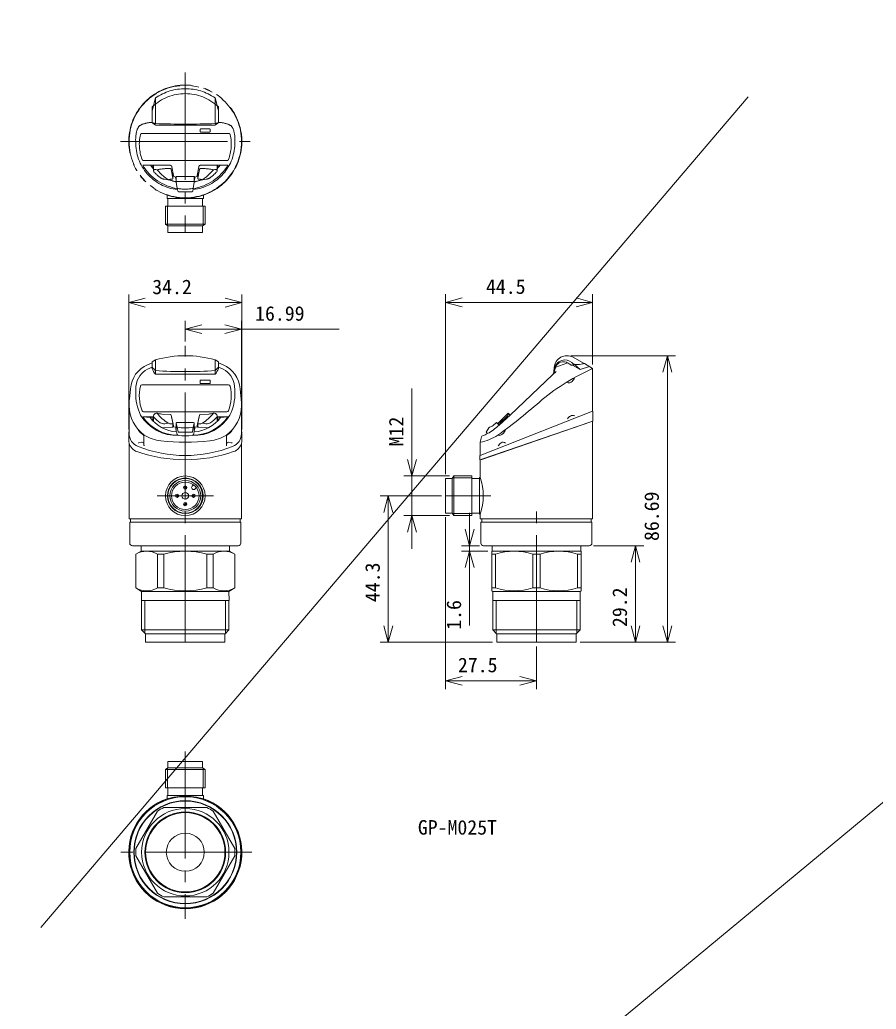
# Model space of a CAD drawing. Units: millimetres at full size. Extents: x -19442 to 19442, y -5866 to 5866.
# Drawn here: x -5775.6 to -5516.4, y 3281.2 to 3580.5 of the extents above; entities that cross this region are included whole.
import ezdxf
from ezdxf.enums import TextEntityAlignment as Align

# ---------------------------------------------------------------- set-up
doc = ezdxf.new("R2010")
doc.units = ezdxf.units.MM
doc.header["$LTSCALE"] = 3.6
doc.linetypes.add('CHAIN2', pattern=[12, 9, -1, 1, -1])
doc.linetypes.add('DOUBLE_CHAIN2', pattern=[12.8, 9, -1, 0.6, -0.6, 0.6, -1])
for name, color, linetype, lineweight in [('0-2_06_PHANTOM', 2, 'DOUBLE_CHAIN2', 9), ('0-4_05_CENTER', 2, 'CHAIN2', 9), ('0-5_08_DIM', 3, 'Continuous', 9), ('0-6_0', 2, 'Continuous', 9), ('0-7_10_DRAFT', 1, 'Continuous', 9)]:
    doc.layers.add(name, color=color, linetype=linetype, lineweight=lineweight)
doc.styles.add('ＭＳ ゴシック', font='')
doc.styles.get('ＭＳ ゴシック').set_extended_font_data('MS Gothic')

# ---------------------------------------------------------------- blocks, each defined once
blk = doc.blocks.new('GP-M＊＊Tc_1')
at = {"layer": '0-2_06_PHANTOM'}
for p, q in [((0, 16.002), (0.002, 16.002)), ((-10, 9.338), (-9, 13.231)), ((-9, 13.231), (-9, 5.436)), ((0, 14.422), (0, 14.502)), ((0, 14.422), (0, 14.502)), ((9, 13.231), (9, 5.436)), ((10, 9.338), (9, 13.231)), ((-10, 5.702), (-10, 10.502)), ((10, 5.702), (10, 10.502)), ((-9, 5.436), (-10, 5.749)), ((-9.647, 5.434), (-9, 5.434)), ((-9, 5.002), (0, 5.002)), ((0, 5.002), (9, 5.002)), ((4.5, 3.654), (4.5, 3.037)), ((4.8, 3.86), (7.2, 3.86)), ((7.5, 3.654), (7.5, 3.037)), ((9, 5.436), (10, 5.749)), ((9, 5.434), (9.647, 5.434)), ((-17.1, 0), (-17.1, 0)), ((13.105, 2.477), (-13.105, 2.477)), ((4.8, 2.831), (7.2, 2.831)), ((17.1, 0), (17.1, 0)), ((-12.611, -5.725), (12.611, -5.725)), ((-4.562, -7.175), (-12.871, -7.175)), ((-9.874, -7.635), (-9.805, -7.974)), ((-9.652, -7.217), (-9.652, -8.807)), ((-8.501, -8.518), (-8.91, -8.448)), ((-4.276, -8.42), (-3.774, -11.094)), ((-4.07, -7.583), (-3.577, -10.221)), ((4.07, -7.583), (3.577, -10.221)), ((4.276, -8.42), (3.774, -11.094)), ((4.562, -7.175), (12.871, -7.175)), ((8.501, -8.518), (8.91, -8.448)), ((9.652, -7.217), (9.652, -8.807)), ((9.874, -7.635), (9.805, -7.974)), ((-5.154, -11.559), (-6.267, -11.398)), ((-3.774, -9.169), (-3.774, -11.094)), ((-2.865, -10.724), (-3.658, -10.497)), ((-2.726, -11.952), (-2.915, -10.971)), ((-2.846, -10.698), (-2.726, -11.413)), ((-2.726, -12.296), (-2.726, -10.595)), ((-2.426, -10.515), (2.426, -10.515)), ((2.726, -12.296), (2.726, -10.595)), ((2.846, -10.698), (2.726, -11.413)), ((2.726, -11.952), (2.915, -10.971)), ((2.865, -10.724), (3.658, -10.497)), ((3.774, -9.169), (3.774, -11.094)), ((5.154, -11.559), (6.267, -11.398)), ((-2.726, -12.296), (-2.425, -14.174)), ((2.426, -12.071), (-2.426, -12.071)), ((-2.425, -14.174), (-2.23, -14.962)), ((2.425, -14.174), (2.231, -14.961)), ((2.726, -12.296), (2.425, -14.174)), ((5.25, -17.198), (-5.25, -17.198)), ((-5.25, -19.498), (-5.25, -17.198)), ((5.5, -17.198), (5.25, -17.198)), ((5.5, -17.198), (5.5, -16.191)), ((-5.25, -19.498), (-6, -19.498)), ((-5.25, -19.498), (5.25, -19.498))]:
    blk.add_line(p, q, dxfattribs=at)
for points in [[(-5.25, -17.198), (-5.5, -17.198), (-5.5, -16.191)], [(6, -19.498), (5.25, -19.498), (5.25, -17.198)]]:
    blk.add_lwpolyline(points, dxfattribs=at)
blk.add_circle((0, 0), 16.998, dxfattribs=at)
for centre, radius, start, end in [((0, 0), 17.1, 288.76198, 251.23802), ((0, 0.004), 15.999, 55.76763, 124.23237), ((0, 0.002), 14.5, 46.39717, 133.60283), ((-4.836, 0.61), 10.183, 162.08464, 183.4338), ((-12.117, 2.805), 2.584, 110.38356, 158.74101), ((-9.274, -5.68), 11.532, 93.61065, 108.94), ((-3.771, 13.537), 10.009, 231.51201, 238.50395), ((0, 305.299), 300, 268.28087, 271.71913), ((4.664, 3.654), 0.164, 124.48454, 180), ((4.664, 3.037), 0.164, 180, 235.51546), ((4.8, 3.455), 0.404, 90, 124.48454), ((7.2, 3.455), 0.404, 55.51546, 90), ((7.336, 3.654), 0.164, 0, 55.51546), ((7.336, 3.037), 0.164, 304.48454, 0), ((3.771, 13.537), 10.009, 301.49605, 308.48799), ((9.274, -5.68), 11.532, 71.06, 86.38935), ((12.117, 2.805), 2.584, 21.25899, 69.61644), ((4.836, 0.61), 10.183, 356.5662, 17.91536), ((-0.711, -0.791), 13.2, 167.41217, 200.43885), ((-13.105, 1.977), 0.5, 90, 167.41217), ((4.8, 3.235), 0.404, 235.51546, 270), ((7.2, 3.235), 0.404, 270, 304.48454), ((0.711, -0.791), 13.2, 339.56115, 12.58783), ((13.105, 1.977), 0.5, 12.58783, 90), ((-0.748, -0.357), 14.257, 178.5668, 263.59512), ((0.748, -0.357), 14.257, 276.40488, 1.4332), ((-12.611, -5.225), 0.5, 200.43885, 270), ((12.611, -5.225), 0.5, 270, 339.56115), ((-0.039, 0.635), 15.021, 211.32527, 260.88304), ((0.791, 1.426), 14.206, 217.26239, 222.67821), ((-9.537, -7.564), 0.345, 146.21377, 192.03103), ((-9.363, -7.71), 0.571, 110.51997, 143.73811), ((-9.378, -7.347), 0.446, 183.23787, 231.58948), ((-9.511, -7.914), 0.3, 191.61574, 222.19519), ((-9.341, -8.816), 0.311, 139.42066, 212.7982), ((-9.075, -9.212), 0.781, 77.83138, 130.05319), ((-5.319, -22.258), 14.104, 86.89236, 103.04159), ((2.165, -0.138), 13.565, 218.15768, 237.34958), ((-4.562, -7.675), 0.5, 10.58325, 90), ((-4.571, -8.475), 0.3, 10.62503, 86.89236), ((0.039, 0.635), 15.021, 279.11696, 328.67473), ((4.562, -7.675), 0.5, 90, 169.41675), ((4.571, -8.475), 0.3, 93.10764, 169.37497), ((5.319, -22.258), 14.104, 76.95841, 93.10764), ((-2.165, -0.138), 13.565, 302.65042, 321.84232), ((9.075, -9.212), 0.781, 49.94681, 102.16862), ((9.363, -7.71), 0.571, 36.26189, 69.48003), ((9.341, -8.816), 0.311, 327.2018, 40.57934), ((-0.791, 1.426), 14.206, 317.32179, 322.73761), ((9.378, -7.347), 0.446, 308.41052, 356.76213), ((9.511, -7.914), 0.3, 317.80481, 348.38426), ((9.537, -7.564), 0.345, 347.96897, 33.78623), ((-1.373, -2.183), 10.677, 219.57193, 234.4444), ((-5.837, -8.429), 3, 234.4444, 261.7545), ((-3.644, -16.727), 5.384, 94.58352, 106.28763), ((-0.415, -0.171), 12.223, 248.07577, 259.10071), ((-4.079, -11.052), 0.308, 270.92629, 352.14817), ((-4.143, -9.343), 0.653, 304.34331, 317.69398), ((-3.899, -10.276), 0.326, 292.498, 9.69844), ((-2.589, -10.908), 0.332, 140.76884, 190.8997), ((-2.447, -11.043), 0.528, 87.77979, 139.23906), ((2.447, -11.043), 0.528, 40.76094, 92.22021), ((0.415, -0.171), 12.223, 280.89929, 291.92423), ((2.589, -10.908), 0.332, 349.1003, 39.23116), ((3.899, -10.276), 0.326, 170.30156, 247.502), ((4.143, -9.343), 0.653, 222.30602, 235.65669), ((4.079, -11.052), 0.308, 187.85183, 269.07371), ((3.644, -16.727), 5.384, 73.71237, 85.41648), ((5.837, -8.429), 3, 278.2455, 305.5556), ((1.373, -2.183), 10.677, 305.5556, 320.42807), ((-2.423, -12.388), 0.316, 90.50018, 163.14689), ((-0.012, -0.351), 14.037, 260.10674, 279.99924), ((-1.939, -14.89), 0.3, 193.87196, 268.49952), ((1.939, -14.889), 0.3, 271.51942, 346.12804), ((2.423, -12.388), 0.316, 16.85311, 89.49982), ((0, 0), 17.1, 251.23802, 288.76198), ((-0.012, 58.679), 73.894, 268.49952, 271.51942)]:
    blk.add_arc(centre, radius, start, end, dxfattribs=at)
at = {"layer": '0-4_05_CENTER'}
for p, q in [((0, 20.861), (0, -27.498)), ((-19.6, 0), (19.6, 0))]:
    blk.add_line(p, q, dxfattribs=at)
at = {"layer": '0-7_10_DRAFT'}
for p, q in [((-6, -24.998), (-6, -19.498)), ((-5.398, -19.498), (-5.398, -25.399)), ((5.398, -25.399), (5.398, -19.498)), ((6, -24.998), (6, -19.498)), ((6, -24.998), (-6, -24.998)), ((5.25, -25.498), (-5.25, -25.498)), ((5.25, -27.498), (-5.25, -27.498))]:
    blk.add_line(p, q, dxfattribs=at)
for points in [[(-5.25, -27.498), (-5.25, -25.498), (-6, -24.998)], [(5.25, -27.498), (5.25, -25.498), (6, -24.998)]]:
    blk.add_lwpolyline(points, dxfattribs=at)
blk = doc.blocks.new('GP-M＊＊Tb_1')
at = {"layer": '0-4_05_CENTER'}
for p, q in [((-27.5, 31.7), (-13.812, 31.7)), ((0, -12.6), (0, 28.629))]:
    blk.add_line(p, q, dxfattribs=at)
at = {"layer": '0-6_0'}
for p, q in [((5.827, 70.6), (9.158, 71.865)), ((10.707, 72.005), (11.333, 71.464)), ((14.42, 71.728), (11.073, 73.602)), ((4.957, 68.368), (5.969, 69.332)), ((5.297, 69.069), (4.957, 68.368)), ((5.297, 69.259), (5.36, 70.5)), ((5.297, 69.069), (5.297, 69.259)), ((5.297, 69.069), (5.297, 69.259)), ((5.434, 69.608), (5.434, 69.398)), ((5.747, 70.313), (5.747, 70.599)), ((9.628, 71.803), (10.5, 71.175)), ((10.75, 71.181), (9.794, 71.685)), ((10.5, 71.175), (10.871, 71.184)), ((10.871, 71.184), (11.371, 71.487)), ((13.229, 69.869), (10.871, 71.184)), ((11.371, 71.487), (13.229, 69.869)), ((13.229, 69.869), (16.015, 70.801)), ((14.42, 71.728), (14.42, 71.708)), ((14.5, 71.727), (17, 70.2)), ((17, 70.2), (17, 57.266)), ((-7.93, 56.092), (4.957, 68.368)), ((-17, 43.9), (16.961, 57.26)), ((17.097, 54.385), (17.097, 57.166)), ((16.497, 54.107), (-16.502, 42.766)), ((-16.502, 42.734), (16.497, 54.064)), ((-11.561, 53.643), (-8.521, 56.684)), ((-7.929, 56.092), (-11.14, 53.222)), ((-10.941, 53.735), (-8.878, 55.754)), ((-7.929, 56.092), (-8.521, 56.684)), ((17.03, 54.29), (16.497, 54.107)), ((16.497, 54.064), (17, 54.237)), ((16.497, 54.064), (16.497, 54.107)), ((17, 54.237), (17, 24.75)), ((-14.176, 52.442), (-14.39, 52.229)), ((-12.074, 53.873), (-13.124, 52.974)), ((-12.074, 53.873), (-11.292, 53.091)), ((-11.139, 53.221), (-11.561, 53.643)), ((-11.14, 53.222), (-11.292, 53.091)), ((-17, 47.9), (-16.6, 49.5)), ((-17, 43.9), (-17, 47.9)), ((-17.102, 42.7), (-17.102, 43.792)), ((-17.038, 43.885), (-17, 43.9)), ((-17, 42.563), (-16.502, 42.734)), ((-17, 42.563), (-17, 37.25)), ((-16.502, 42.766), (-16.969, 42.605)), ((-16.502, 42.734), (-16.502, 42.766)), ((-19.5, 36.95), (-19.5, 37.7)), ((-19.5, 26.45), (-19.5, 36.95)), ((-19.5, 36.95), (-17.2, 36.95)), ((-17.2, 36.95), (-17.2, 26.45)), ((-19.5, 26.45), (-17.2, 26.45)), ((-19.5, 25.7), (-19.5, 26.45)), ((-17.2, 26.2), (-17.2, 26.45)), ((-17.2, 26.2), (-16.984, 26.2)), ((-17, 26.15), (-17, 24.75)), ((-16.55, 24.7), (-16.95, 24.7)), ((16.55, 24.7), (-16.55, 24.7)), ((-16.55, 24.7), (-16.55, 23.7)), ((16.95, 24.7), (16.55, 24.7)), ((16.55, 24.7), (16.55, 23.7)), ((-16.8, 17.4), (-16.8, 23.65)), ((-16.75, 23.7), (-16.55, 23.7)), ((-16.55, 23.7), (16.55, 23.7)), ((16.55, 23.7), (16.75, 23.7)), ((16.8, 17.4), (16.8, 23.65)), ((-13.4, 16.6), (-16, 16.6)), ((-13.4, 15), (-13.5, 14.942)), ((-13.4, 16.6), (13.4, 16.6)), ((-13.4, 16.6), (-13.4, 15)), ((13.4, 15), (-13.4, 15)), ((13.4, 16.6), (13.4, 15)), ((16, 16.6), (13.4, 16.6)), ((13.4, 15), (13.5, 14.942)), ((-13.5, 2.961), (-13.5, 14.942)), ((-13.5, 14.076), (-12.412, 14.076)), ((-1.088, 14.076), (-1.088, 3.827)), ((-1.088, 14.076), (1.088, 14.076)), ((1.088, 14.076), (1.088, 3.827)), ((12.412, 14.076), (12.412, 3.827)), ((12.412, 14.076), (13.5, 14.076)), ((13.5, 14.942), (13.5, 2.961)), ((1.088, 3.827), (-1.088, 3.827)), ((13.5, 3.827), (12.412, 3.827)), ((-13.22, 2.8), (-13.5, 2.961)), ((-13.221, 0), (13.22, 0)), ((13.22, 2.8), (-13.22, 2.8)), ((-13.22, 0), (-13.22, 2.8)), ((13.22, 2.8), (13.5, 2.961)), ((13.22, 2.8), (13.221, 0))]:
    blk.add_line(p, q, dxfattribs=at)
for points in [[(-14.79, 50.508), (-15.217, 50.935), (-14.39, 52.229)], [(-17.2, 36.95), (-17.2, 37.2), (-16.984, 37.2)], [(-12.412, 14.076), (-12.412, 3.827), (-13.5, 3.827)]]:
    blk.add_lwpolyline(points, dxfattribs=at)
for centre, radius, start, end in [((9.195, 70.248), 3.844, 60.75589, 176.23389), ((8.613, 69.616), 3.179, 106.6984, 180.14823), ((8.227, 69.701), 2.566, 70.82804, 125.67539), ((8.6, 69.568), 3.222, 49.15272, 106.22122), ((8.647, 71.153), 1.06, 44.40262, 66.43947), ((9.336, 71.398), 0.5, 54.21702, 110.79867), ((45.336, 7.024), 69.24, 114.15773, 129.06139), ((-4.161, 73.178), 10.237, 337.49402, 345.41221), ((-4.227, 73.226), 10.391, 336.41905, 345.36263), ((7.936, 69.783), 2.337, 121.03213, 159.53746), ((12.369, 77.208), 5.807, 260.10923, 281.87346), ((9.808, 91.245), 20.074, 280.78144, 283.28079), ((11.085, 83.531), 12.265, 283.20056, 285.77665), ((9.808, 91.245), 20.074, 283.28079, 283.51583), ((9.987, 66.863), 0.971, 232.91131, 324.0905), ((3.669, 72.573), 9.483, 318.52994, 326.41671), ((-106.013, 181.281), 161.623, 305.72152, 311.79548), ((16.997, 57.166), 0.1, 88.43492, 111.47378), ((16.997, 57.166), 0.1, 0.00378, 88.43492), ((-11.089, 57.586), 2.872, 320.36741, 334.2909), ((-8.813, 56.531), 0.365, 328.42988, 14.45394), ((11.075, 54.059), 1.94, 113.6062, 150.8377), ((10.963, 54.697), 1.319, 62.16249, 120.29613), ((16.997, 54.385), 0.1, 288.96641, 0.00378), ((-25.581, 68.78), 21.221, 300.56379, 312.32509), ((-14.693, 54.77), 2.384, 282.50511, 311.15181), ((-11.343, 53.598), 0.125, 236.49243, 299.26331), ((-11.955, 54.779), 1.455, 297.56479, 314.1896), ((-12.499, 53.055), 3.483, 311.62993, 333.52927), ((-19.584, 61.977), 14.312, 280.40151, 303.66757), ((-16.115, 49.379), 0.5, 109.77502, 165.96536), ((-20.243, 60.861), 11.701, 289.77502, 297.77545), ((-11.205, 51.359), 1.366, 254.4926, 318.3417), ((-10.063, 46.931), 1.013, 47.19413, 129.54589), ((-7.501, 43.707), 5.131, 128.68717, 142.64558), ((-17.002, 43.792), 0.1, 111.47378, 180.00378), ((-17.002, 42.7), 0.1, 180.00378, 288.96641), ((-33.105, 31.7), 17.034, 340.985, 19.015), ((-16.95, 24.75), 0.05, 180, 270), ((16.95, 24.75), 0.05, 270, 0), ((-16.75, 23.65), 0.05, 90, 180), ((16.75, 23.65), 0.05, 0, 90), ((-16, 17.4), 0.8, 180, 270), ((16, 17.4), 0.8, 270, 0), ((-6.75, -4.002), 18.944, 72.60872, 107.39128), ((6.75, -4.002), 18.944, 72.60872, 107.39128), ((-6.75, 21.906), 18.944, 252.60872, 287.39128), ((6.75, 21.906), 18.944, 252.60872, 287.39128)]:
    blk.add_arc(centre, radius, start, end, dxfattribs=at)
at = {"layer": '0-7_10_DRAFT'}
for p, q in [((-27.5, 26.45), (-27.5, 36.95)), ((-27.5, 36.95), (-25.5, 36.95)), ((-25.5, 36.95), (-25, 37.7)), ((-25.5, 26.45), (-25.5, 36.95)), ((-19.5, 37.098), (-25.401, 37.098)), ((-25, 25.7), (-25, 37.7)), ((-25, 37.7), (-19.5, 37.7)), ((-25.401, 26.302), (-19.5, 26.302)), ((-25, 25.7), (-19.5, 25.7)), ((-13.22, 0), (-13.22, -8.838)), ((-12.201, 0), (-12.201, -9.858)), ((12.2, -9.858), (12.2, 0)), ((13.22, 0), (13.22, -8.838)), ((-12.058, -10), (-13.22, -8.838)), ((13.221, -8.838), (-13.22, -8.838)), ((12.058, -10), (13.22, -8.838)), ((-12, -10), (12, -10)), ((12, -10), (12, -12.6)), ((12, -10), (12.058, -10)), ((12, -12.6), (-12, -12.6))]:
    blk.add_line(p, q, dxfattribs=at)
for points in [[(-27.5, 26.45), (-25.5, 26.45), (-25, 25.7)], [(-12.058, -10), (-12, -10), (-12, -12.6)]]:
    blk.add_lwpolyline(points, dxfattribs=at)
blk = doc.blocks.new('GP-M＊＊Ta_1')
at = {"layer": '0-4_05_CENTER'}
for p, q in [((0, -12.6), (0, 77.091)), ((8.5, 31.7), (-8.5, 31.7))]:
    blk.add_line(p, q, dxfattribs=at)
at = {"layer": '0-6_0'}
for p, q in [((-11.437, 71.355), (-10, 71.893)), ((-10, 72.277), (-9, 72.79)), ((-10, 72.277), (-10, 71.893)), ((-10, 70.158), (-10, 71.893)), ((-9, 72.79), (-9, 68.449)), ((9, 72.79), (9, 68.449)), ((10, 72.277), (9, 72.79)), ((10, 72.277), (10, 71.893)), ((10, 70.158), (10, 71.893)), ((11.437, 71.355), (10, 71.893)), ((-9, 71.112), (-9, 71.112)), ((-9, 68.449), (0, 68.449)), ((0, 68.449), (9, 68.449)), ((4.5, 66.502), (4.5, 65.847)), ((7.2, 66.721), (4.8, 66.721)), ((7.5, 66.502), (7.5, 65.847)), ((-16.898, 60.922), (-16.55, 64.103)), ((13.105, 65.275), (-13.105, 65.275)), ((7.2, 65.628), (4.8, 65.628)), ((7.2, 65.628), (4.8, 65.628)), ((16.898, 60.922), (16.55, 64.103)), ((-17, 59.361), (-17, 51.406)), ((-12.611, 57.072), (12.611, 57.072)), ((17, 59.361), (17, 51.406)), ((-10.671, 55.623), (-12.871, 55.623)), ((-10.671, 55.411), (-12.871, 55.623)), ((-10, 55.623), (-10.671, 55.623)), ((-10, 55.476), (-10.671, 55.411)), ((-9.652, 55.623), (-10, 55.623)), ((-9.652, 55.509), (-10, 55.476)), ((-9.874, 54.797), (-9.81, 54.452)), ((-9.652, 54.23), (-9.652, 55.893)), ((-7.118, 56.427), (-4.522, 56.337)), ((-4.285, 56.136), (-3.777, 53.629)), ((-3.579, 52.828), (-4.093, 55.328)), ((3.579, 52.828), (4.093, 55.328)), ((4.285, 56.136), (3.777, 53.629)), ((7.118, 56.427), (4.522, 56.337)), ((9.652, 54.23), (9.652, 55.893)), ((9.652, 55.623), (10, 55.623)), ((9.652, 55.509), (10, 55.476)), ((9.874, 54.797), (9.81, 54.452)), ((10, 55.623), (10.671, 55.623)), ((10, 55.476), (10.671, 55.411)), ((10.671, 55.411), (12.871, 55.623)), ((10.671, 55.623), (12.871, 55.623)), ((-17, 50.587), (-17, 51.406)), ((-4.074, 52.435), (-7, 52.262)), ((-5.154, 53.643), (-6.216, 53.497)), ((-3.774, 52.52), (-3.774, 53.603)), ((-3.681, 52.589), (-3.774, 53.026)), ((-2.865, 52.439), (-3.656, 52.614)), ((-2.912, 52.171), (-2.726, 51.235)), ((-2.726, 53.673), (-2.726, 51.237)), ((-2.425, 52.442), (-2.726, 53.672)), ((-2.726, 51.235), (-2.682, 51.014)), ((-2.682, 51.014), (-2.434, 50.212)), ((2.526, 53.872), (-2.526, 53.872)), ((-2.425, 52.442), (-2.204, 51.076)), ((2.425, 52.442), (2.204, 51.076)), ((2.425, 52.442), (2.726, 53.672)), ((2.682, 51.014), (2.434, 50.212)), ((2.726, 51.235), (2.682, 51.014)), ((2.726, 53.672), (2.726, 51.235)), ((2.912, 52.171), (2.726, 51.235)), ((2.865, 52.439), (3.656, 52.614)), ((3.681, 52.589), (3.774, 53.026)), ((3.774, 52.52), (3.774, 53.603)), ((4.074, 52.435), (7, 52.262)), ((5.154, 53.643), (6.216, 53.497)), ((17, 51.406), (17, 50.587)), ((-17.1, 48.542), (-17.1, 50.479)), ((-13.179, 47.95), (-14.045, 47.768)), ((-12.62, 47.748), (-13.058, 47.938)), ((-12.499, 47.001), (-12.499, 49.966)), ((12.5, 47.001), (12.5, 49.966)), ((12.62, 47.748), (13.059, 47.938)), ((13.18, 47.95), (14.045, 47.768)), ((17.1, 48.542), (17.1, 50.479)), ((-17, 47.615), (-17, 24.75)), ((17, 47.615), (17, 24.75)), ((2.479, 35.028), (2.086, 34.634)), ((2.934, 33.786), (3.328, 34.179)), ((-16.55, 24.7), (-16.95, 24.7)), ((16.55, 24.7), (-16.55, 24.7)), ((-16.55, 24.7), (-16.55, 23.7)), ((16.95, 24.7), (16.55, 24.7)), ((16.55, 24.7), (16.55, 23.7)), ((-16.8, 17.4), (-16.8, 23.65)), ((-16.75, 23.7), (-16.55, 23.7)), ((-16.55, 23.7), (16.55, 23.7)), ((16.55, 23.7), (16.75, 23.7)), ((16.8, 17.4), (16.8, 23.65)), ((-13.4, 16.6), (-16, 16.6)), ((-13.4, 15), (-15, 14.076)), ((13.4, 16.6), (-13.4, 16.6)), ((-13.4, 16.6), (-13.4, 15)), ((13.4, 15), (-13.4, 15)), ((16, 16.6), (13.4, 16.6)), ((13.4, 16.6), (13.4, 15)), ((13.4, 15), (15, 14.076)), ((-15, 3.827), (-15, 14.076)), ((-8.422, 3.827), (-8.422, 14.076)), ((-8.422, 14.076), (-6.538, 14.076)), ((-6.538, 14.076), (-6.538, 3.827)), ((6.538, 14.076), (6.538, 3.827)), ((6.538, 14.076), (8.422, 14.076)), ((8.422, 14.076), (8.422, 3.827)), ((15, 3.827), (15, 14.076)), ((-13.22, 2.8), (-15, 3.827)), ((-6.538, 3.827), (-8.422, 3.827)), ((8.422, 3.827), (6.538, 3.827)), ((13.22, 2.8), (15, 3.827)), ((-13.221, 0), (13.221, 0)), ((13.22, 2.8), (-13.22, 2.8)), ((-13.22, 0), (-13.22, 2.8)), ((13.22, 2.8), (13.221, 0))]:
    blk.add_line(p, q, dxfattribs=at)
for centre, radius in [((0, 31.7), 6), ((0, 31.7), 5.398), ((0, 31.7), 5.25), ((0, 31.7), 4.65), ((0, 31.7), 4.15), ((0, 34.2), 0.5), ((0, 34.2), 0.203), ((-2.5, 31.7), 0.5), ((-2.5, 31.7), 0.203), ((0, 31.7), 1), ((2.5, 31.7), 0.5), ((2.5, 31.7), 0.203), ((0, 29.2), 0.5), ((0, 29.2), 0.203)]:
    blk.add_circle(centre, radius, dxfattribs=at)
for centre, radius, start, end in [((0, 42.316), 31.775, 73.54641, 106.45359), ((-8.086, 63.563), 8.482, 113.27384, 176.35457), ((-8.353, 64.19), 6.617, 104.40955, 158.85565), ((-6.448, 73.183), 4.392, 216.03051, 234.48358), ((-4.5, 72.23), 5.878, 200.64403, 220.03508), ((0.001, 185.207), 115.949, 265.54789, 274.45132), ((6.448, 73.183), 4.392, 305.51642, 323.96949), ((4.5, 72.23), 5.878, 319.96492, 339.35597), ((8.353, 64.19), 6.617, 21.14435, 75.59045), ((8.086, 63.563), 8.482, 3.64543, 66.72616), ((-4.967, 63.486), 10.046, 162.08005, 182.83685), ((4.679, 66.502), 0.179, 126.0666, 180), ((4.679, 65.847), 0.179, 180, 233.9334), ((4.8, 66.336), 0.384, 90, 126.0666), ((7.2, 66.336), 0.384, 53.9334, 90), ((7.321, 66.502), 0.179, 0, 53.9334), ((7.321, 65.847), 0.179, 306.0666, 0), ((4.967, 63.486), 10.046, 357.16315, 17.91995), ((-0.035, 62.607), 14.97, 178.5354, 205.81139), ((-0.711, 62.007), 13.2, 167.41217, 200.43885), ((-13.105, 64.775), 0.5, 90, 167.41217), ((4.8, 66.013), 0.384, 233.9334, 270), ((7.2, 66.013), 0.384, 270, 306.0666), ((0.711, 62.007), 13.2, 339.56115, 12.58783), ((13.105, 64.775), 0.5, 12.58783, 90), ((0.035, 62.607), 14.97, 334.18861, 1.4646), ((-7.175, 59.501), 9.826, 171.68637, 180.82011), ((7.175, 59.501), 9.826, 359.17989, 8.31363), ((-5.991, 59.019), 11.002, 180.42913, 234.21552), ((-12.611, 57.572), 0.5, 200.43885, 270), ((5.991, 59.019), 11.002, 305.78448, 359.57087), ((12.611, 57.572), 0.5, 270, 339.56115), ((-2.392, 63.041), 13.114, 212.01798, 271.39962), ((-2.467, 62.615), 12.534, 213.90404, 270.47334), ((-1.84, 61.999), 11.017, 216.72492, 265.61967), ((-9.291, 54.864), 0.587, 127.97471, 186.57387), ((-9.323, 54.273), 0.577, 124.76881, 151.1454), ((-9.419, 54.503), 0.394, 187.4718, 199.51617), ((-9.149, 55.867), 0.504, 143.02743, 221.86319), ((-8.53, 55.413), 1.271, 88.69607, 143.45983), ((-2.449, 61.53), 9.277, 220.29746, 236.27862), ((-6.929, 61.303), 4.88, 251.20079, 267.78194), ((2.165, 65.064), 13.565, 218.15768, 237.34958), ((-4.53, 56.087), 0.25, 11.46637, 88.00831), ((-4.376, 55.258), 0.292, 13.98093, 37.01951), ((2.392, 63.041), 13.114, 268.60038, 327.98202), ((2.467, 62.615), 12.534, 269.52666, 326.09596), ((1.84, 61.999), 11.017, 274.38033, 323.27508), ((4.376, 55.258), 0.292, 142.98049, 166.01907), ((4.53, 56.087), 0.25, 91.99169, 168.53363), ((-2.165, 65.064), 13.565, 302.65042, 321.84232), ((6.929, 61.303), 4.88, 272.21806, 288.79921), ((2.449, 61.53), 9.277, 303.72138, 319.70254), ((8.53, 55.413), 1.271, 36.54017, 91.30393), ((9.149, 55.867), 0.504, 318.13681, 36.97257), ((9.291, 54.864), 0.587, 353.42613, 52.02529), ((9.323, 54.273), 0.577, 28.8546, 55.23119), ((9.419, 54.503), 0.394, 340.48383, 352.5282), ((-12.751, 50.479), 4.349, 167.68925, 180), ((-13.494, 51.731), 0.72, 197.48586, 224.49855), ((-5.898, 59.4), 11.514, 225.22446, 235.01727), ((-6.489, 55.478), 2, 236.27862, 277.84176), ((-3.408, 59.876), 6.473, 254.35794, 263.5525), ((-4.061, 54.111), 0.671, 263.66231, 282.82016), ((-4.079, 53.024), 0.589, 270.48294, 319.02547), ((-3.952, 53.641), 0.188, 282.16247, 335.20634), ((-3.893, 53.603), 0.12, 339.93516, 12.48534), ((-3.783, 52.784), 0.209, 315.43238, 12.1745), ((-2.634, 52.26), 0.292, 108.4253, 197.82144), ((-2.531, 51.398), 0.469, 114.52076, 129.61373), ((-2.526, 53.672), 0.2, 90.00112, 180), ((-0.012, 66.265), 14.037, 260.10674, 279.99923), ((-2.006, 51.108), 0.2, 189.19693, 271.53215), ((0, -23.903), 74.838, 88.46785, 91.53215), ((2.006, 51.108), 0.2, 268.46785, 350.80307), ((2.526, 53.672), 0.2, 0, 89.99888), ((2.634, 52.26), 0.292, 342.17856, 71.5747), ((2.531, 51.398), 0.469, 50.38627, 65.47924), ((3.783, 52.784), 0.209, 167.8255, 224.56762), ((4.079, 53.024), 0.589, 220.97453, 269.51706), ((3.893, 53.603), 0.12, 167.51466, 200.06484), ((3.952, 53.641), 0.188, 204.79366, 257.83753), ((4.061, 54.111), 0.671, 257.17984, 276.33769), ((3.408, 59.876), 6.473, 276.4475, 285.64206), ((6.489, 55.478), 2, 262.15824, 303.72138), ((5.899, 59.4), 11.514, 304.98273, 314.77554), ((13.495, 51.731), 0.72, 315.50145, 342.51414), ((12.751, 50.479), 4.349, 0, 12.31075), ((-12.751, 48.542), 4.349, 180, 192.31075), ((-12.726, 50.587), 4.274, 180, 248.52622), ((-13.138, 47.755), 0.2, 66.52325, 101.91432), ((-12.362, 49.938), 0.141, 126.75994, 168.45598), ((-5.991, 60.319), 12.08, 237.82239, 263.42132), ((0, 113.098), 65.198, 263.5049, 276.4951), ((-2.052, 50.331), 0.4, 197.19949, 267.07648), ((0, 90.447), 40.568, 267.07242, 272.92758), ((2.052, 50.331), 0.4, 272.92352, 342.80051), ((5.991, 60.319), 12.08, 276.57868, 302.17761), ((12.362, 49.938), 0.141, 11.54402, 53.24006), ((13.139, 47.755), 0.2, 78.08568, 113.47675), ((12.726, 50.587), 4.274, 291.47378, 0), ((12.751, 48.542), 4.349, 347.68925, 0), ((-13.358, 48.63), 3.781, 195.57133, 250.33379), ((0, 87.174), 44.574, 250.83864, 289.16136), ((0, 82.936), 39.036, 248.52622, 291.47378), ((-13.981, 47.53), 0.246, 104.89924, 144.26185), ((-12.699, 47.564), 0.2, 0, 66.52325), ((-12.058, 47.033), 0.442, 184.19981, 208.80915), ((12.059, 47.033), 0.442, 331.19085, 355.80019), ((12.7, 47.564), 0.2, 113.47675, 180), ((13.982, 47.53), 0.246, 35.73815, 75.10076), ((13.358, 48.63), 3.781, 289.66621, 344.42867), ((2.51, 34.21), 0.6, 135, 315), ((-16.95, 24.75), 0.05, 180, 270), ((16.95, 24.75), 0.05, 270, 0), ((-16.75, 23.65), 0.05, 90, 180), ((16.75, 23.65), 0.05, 0, 90), ((-16, 17.4), 0.8, 180, 270), ((16, 17.4), 0.8, 270, 0), ((-11.711, 8.264), 6.678, 60.49588, 119.50412), ((0, -10.172), 25.115, 74.90981, 105.09019), ((11.711, 8.264), 6.678, 60.49588, 119.50412), ((-11.711, 9.64), 6.678, 240.49588, 299.50412), ((0, 28.076), 25.115, 254.90981, 285.09019), ((11.711, 9.64), 6.678, 240.49588, 299.50412)]:
    blk.add_arc(centre, radius, start, end, dxfattribs=at)
at = {"layer": '0-7_10_DRAFT'}
for p, q in [((-13.22, 0), (-13.22, -8.838)), ((-12.201, 0), (-12.201, -9.858)), ((12.2, -9.858), (12.2, 0)), ((13.22, 0), (13.22, -8.838)), ((-12.058, -10), (-13.22, -8.838)), ((13.221, -8.838), (-13.22, -8.838)), ((12.058, -10), (13.22, -8.838)), ((-12, -10), (12, -10)), ((12, -10), (12, -12.6)), ((12, -10), (12.058, -10)), ((12, -12.6), (-12, -12.6))]:
    blk.add_line(p, q, dxfattribs=at)
blk.add_lwpolyline([(-12.058, -10), (-12, -10), (-12, -12.6)], dxfattribs=at)
blk = doc.blocks.new('_Open30')
at = {"layer": '0-5_08_DIM', "color": 4}
blk.add_line((0, 0), (-1, 0), dxfattribs=at)
blk.add_lwpolyline([(-1, 0.26795), (0, 0), (-1, -0.26795)], dxfattribs=at)

msp = doc.modelspace()

# ---------------------------------------------------------------- linework, layer by layer
at = {"layer": '0-4_05_CENTER', "color": 134}
for p, q in [((-5725.484, 3359.156), (-5725.484, 3308.556)), ((-5705.384, 3328.656), (-5745.584, 3328.656))]:
    msp.add_line(p, q, dxfattribs=at)
at = {"layer": '0-5_08_DIM'}
for p, q in [((-5742.584, 3456.503), (-5742.584, 3497.407)), ((-5708.384, 3456.503), (-5708.384, 3497.407)), ((-5646.754, 3442.974), (-5646.754, 3497.487)), ((-5602.254, 3476.224), (-5602.254, 3497.487)), ((-5713.384, 3494.907), (-5737.584, 3494.907)), ((-5607.254, 3494.987), (-5641.754, 3494.987)), ((-5725.484, 3483.116), (-5725.484, 3489.372)), ((-5720.484, 3486.872), (-5713.492, 3486.872)), ((-5708.492, 3464.961), (-5708.492, 3489.372)), ((-5708.492, 3486.872), (-5678.944, 3486.872)), ((-5608.809, 3478.866), (-5577.129, 3478.866)), ((-5579.629, 3473.866), (-5579.629, 3397.174)), ((-5656.913, 3442.474), (-5656.913, 3468.974)), ((-5656.913, 3447.474), (-5656.913, 3452.474)), ((-5645.504, 3442.474), (-5659.413, 3442.474)), ((-5656.913, 3430.474), (-5656.913, 3442.474)), ((-5648.004, 3436.474), (-5666.575, 3436.474)), ((-5664.075, 3431.474), (-5664.075, 3397.174)), ((-5645.504, 3430.474), (-5659.413, 3430.474)), ((-5646.754, 3429.974), (-5646.754, 3378.017)), ((-5639.462, 3426.374), (-5639.462, 3431.374)), ((-5656.913, 3425.474), (-5656.913, 3420.474)), ((-5636.504, 3421.374), (-5641.962, 3421.374)), ((-5639.462, 3421.374), (-5639.462, 3419.774)), ((-5602.004, 3421.374), (-5586.785, 3421.374)), ((-5633.904, 3419.774), (-5641.962, 3419.774)), ((-5589.285, 3416.374), (-5589.285, 3397.174)), ((-5639.462, 3414.774), (-5639.462, 3397.274)), ((-5632.504, 3392.174), (-5666.575, 3392.174)), ((-5606.004, 3392.174), (-5577.129, 3392.174)), ((-5606.004, 3392.174), (-5586.785, 3392.174)), ((-5619.254, 3390.924), (-5619.254, 3378.017)), ((-5641.754, 3380.517), (-5624.254, 3380.517))]:
    msp.add_line(p, q, dxfattribs=at)
at = {"layer": '0-6_0', "color": 3}
for p, q in [((-4558.588, 4136.062), (-8416.094, 938.682)), ((-5555.184, 3557.115), (-5769.235, 3305.906))]:
    msp.add_line(p, q, dxfattribs=at)
at = {"layer": '0-6_0', "color": 134}
for p, q in [((-5730.734, 3356.156), (-5730.734, 3354.156)), ((-5730.734, 3356.156), (-5720.234, 3356.156)), ((-5720.234, 3356.156), (-5720.234, 3354.156)), ((-5730.734, 3354.156), (-5731.484, 3353.656)), ((-5731.484, 3353.656), (-5719.484, 3353.656)), ((-5731.484, 3353.656), (-5731.484, 3348.156)), ((-5730.882, 3354.057), (-5730.882, 3348.156)), ((-5730.734, 3354.156), (-5720.234, 3354.156)), ((-5720.234, 3354.156), (-5719.484, 3353.656)), ((-5720.086, 3348.156), (-5720.086, 3354.057)), ((-5719.484, 3353.656), (-5719.484, 3348.156)), ((-5730.734, 3348.156), (-5720.234, 3348.156)), ((-5720.234, 3348.156), (-5720.234, 3345.856)), ((-5720.234, 3348.156), (-5719.484, 3348.156)), ((-5730.984, 3345.856), (-5730.984, 3344.847)), ((-5730.984, 3345.856), (-5730.734, 3345.856)), ((-5730.984, 3344.847), (-5730.984, 3344.742)), ((-5730.734, 3345.856), (-5720.234, 3345.856)), ((-5720.234, 3345.856), (-5719.984, 3345.856)), ((-5719.984, 3345.856), (-5719.984, 3344.847)), ((-5719.984, 3344.847), (-5719.984, 3344.742)), ((-5740.445, 3329.743), (-5733.906, 3341.068)), ((-5732.023, 3342.156), (-5718.946, 3342.156)), ((-5717.062, 3341.068), (-5710.524, 3329.743)), ((-5742.584, 3328.658), (-5742.584, 3328.658)), ((-5708.384, 3328.658), (-5708.384, 3328.658)), ((-5733.906, 3316.243), (-5740.445, 3327.568)), ((-5710.524, 3327.568), (-5717.062, 3316.243)), ((-5718.946, 3315.156), (-5732.023, 3315.156))]:
    msp.add_line(p, q, dxfattribs=at)
msp.add_lwpolyline([(-5731.484, 3348.156), (-5730.734, 3348.156), (-5730.734, 3345.856)], dxfattribs=at)
for radius in [17, 16.8, 15.6, 15.5, 13.22, 12.2, 12, 5.75]:
    msp.add_circle((-5725.484, 3328.656), radius, dxfattribs=at)
for radius, start, end in [(17.1, 108.76198, 71.23802), (15, 115.84193, 124.15807), (15, 55.84193, 64.15807), (15, 175.84193, 184.15807), (15, 355.84193, 4.15807), (15, 235.84193, 244.15807), (15, 295.84193, 304.15807)]:
    msp.add_arc((-5725.484, 3328.656), radius, start, end, dxfattribs=at)

# ---------------------------------------------------------------- block references
at = {"layer": '0-5_08_DIM', "xscale": 5, "yscale": 5}
for p, rotation in [((-5742.584, 3494.907), 180), ((-5646.754, 3494.987), 180), ((-5725.484, 3486.872), 180), ((-5579.629, 3478.866), 90), ((-5656.913, 3442.474), 270), ((-5664.075, 3436.474), 90), ((-5656.913, 3430.474), 90), ((-5639.462, 3421.374), 270), ((-5589.285, 3421.374), 90), ((-5639.462, 3419.774), 90), ((-5664.075, 3392.174), 270), ((-5589.285, 3392.174), 270), ((-5579.629, 3392.174), 270), ((-5646.754, 3380.517), 180)]:
    msp.add_blockref('_Open30', p, dxfattribs=dict(at, rotation=rotation))
for p in [(-5708.384, 3494.907), (-5602.254, 3494.987), (-5708.492, 3486.872), (-5619.254, 3380.517)]:
    msp.add_blockref('_Open30', p, dxfattribs=at)
at = {"layer": '0-6_0'}
for name, p in [('GP-M＊＊Tc_1', (-5725.484, 3543.623)), ('GP-M＊＊Ta_1', (-5725.484, 3404.774)), ('GP-M＊＊Tb_1', (-5619.254, 3404.774))]:
    msp.add_blockref(name, p, dxfattribs=at)

# ---------------------------------------------------------------- texts
at = {"layer": '0-5_08_DIM', "style": 'ＭＳ ゴシック'}
for s, p in [('34.2', (-5735.484, 3496.157)), ('44.5', (-5634.504, 3496.241)), ('16.99', (-5704.361, 3488.122)), ('27.5', (-5643.004, 3381.772))]:
    msp.add_text(s, height=4.399, dxfattribs=at).set_placement(p, align=Align.BOTTOM_LEFT)
for s, p in [('M12', (-5658.163, 3451.439)), ('86.69', (-5580.879, 3422.806)), ('44.3', (-5665.325, 3404.324)), ('29.2', (-5590.535, 3396.774)), ('1.6', (-5640.712, 3395.953))]:
    msp.add_text(s, height=4.399, rotation=90, dxfattribs=at).set_placement(p, align=Align.BOTTOM_LEFT)
at = {"layer": '0-6_0', "color": 134, "style": 'ＭＳ ゴシック'}
msp.add_text('GP-M025T', height=4.399, dxfattribs=at).set_placement((-5655.123, 3332.665), align=Align.BOTTOM_LEFT)

doc.saveas('drawing.dxf')
